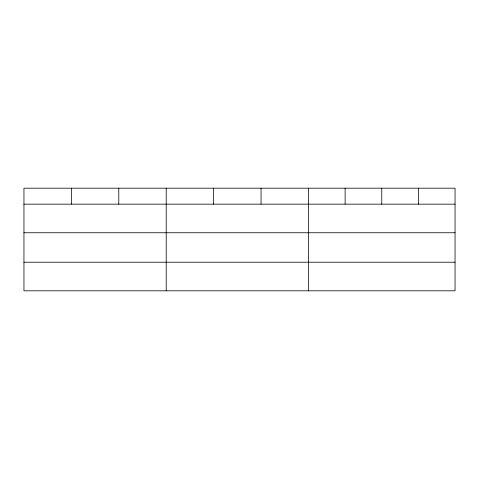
<?xml version="1.0" encoding="UTF-8"?>
<svg xmlns="http://www.w3.org/2000/svg" width="479" height="479" viewBox="0 0 479 479"><rect width="100%" height="100%" fill="white"/><g stroke="black" fill="none" stroke-linecap="round" stroke-linejoin="round"><path stroke-width="0.72" d="M455.05 232.758L455.05 188.187L23.95 188.187L23.95 290.813L455.05 290.813L455.05 232.758L23.95 232.758M23.95 204.162L455.05 204.162M23.95 262.217L455.05 262.217M418.406 188.187L418.406 204.162M381.763 188.187L381.763 204.162M345.12 188.187L345.12 204.162M308.476 188.187L308.476 290.813M261.055 188.187L261.055 204.162M213.634 188.187L213.634 204.162M166.213 188.187L166.213 290.813M118.792 188.187L118.792 204.162M71.371 188.187L71.371 204.162"/></g></svg>
